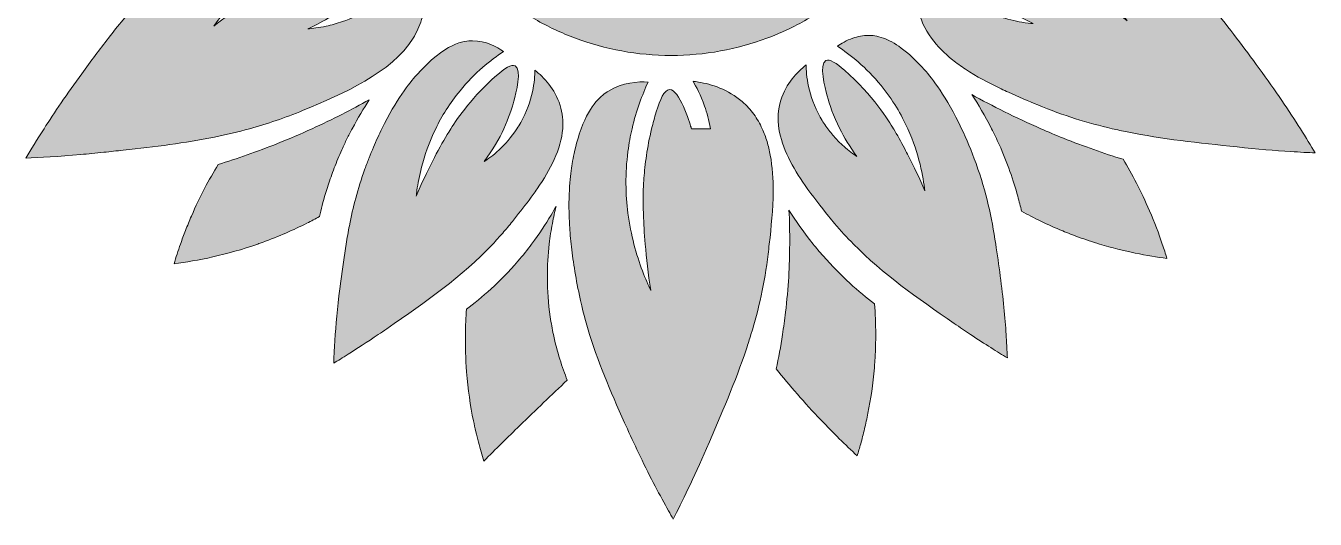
# Model space of a CAD drawing. Header units: inches. Extents: x 727 to 921, y 290 to 497.
# Drawn here: x 729.9 to 910.6, y 290.1 to 359.2 of the extents above; entities that cross this region are included whole.
import ezdxf

# ---------------------------------------------------------------- set-up
doc = ezdxf.new("R2010")
doc.units = ezdxf.units.IN
doc.header["$MEASUREMENT"] = 0
doc.layers.add('Layer 1', color=7, linetype='Continuous')

# ---------------------------------------------------------------- blocks, each defined once
blk = doc.blocks.new('block 3')
at = {"layer": 'Layer 1', "true_color": 0xfcbc38}
h = blk.add_hatch(color=40, dxfattribs=at)
h.dxf.hatch_style = 2
edge = h.paths.add_edge_path()
edge.add_spline(control_points=[(867.28, 315.95), (867.12, 318.28), (866.87, 321.05), (866.45, 324.15), (866.24, 325.72), (866.04, 327.2), (865.82, 328.64), (865.24, 332.38), (864.52, 335.86), (863.06, 339.91), (862.4, 341.76), (861.71, 343.38), (861.04, 344.81), (858.91, 349.35), (856.89, 351.87), (855.85, 353.05), (853.41, 355.79), (851.5, 356.98), (850.1, 357.5), (849.63, 357.68), (849.22, 357.77), (848.87, 357.83), (848.52, 357.88), (848.23, 357.89), (848, 357.89), (847.19, 357.88), (846.46, 357.73), (845.8, 357.5), (844.9, 357.19), (844.16, 356.75), (843.62, 356.38), (845.44, 355.18), (847.66, 353.42), (849.74, 350.88), (851.39, 348.86), (852.6, 346.78), (853.49, 344.81), (854.29, 343.02), (854.84, 341.33), (855.21, 339.83), (855.57, 338.34), (855.77, 337.06), (855.88, 336.1), (855.12, 337.89), (854.35, 339.52), (853.61, 340.96), (853.42, 341.32), (853.24, 341.67), (853.06, 342.01), (852.52, 343.03), (852, 343.94), (851.52, 344.74), (851.51, 344.76), (851.49, 344.79), (851.48, 344.81), (850.87, 345.84), (848.59, 349.57), (844.62, 353.01), (843.49, 353.98), (842.55, 354.66), (842, 354.36), (841.03, 353.83), (841.9, 350.55), (842.19, 349.44), (842.51, 348.2), (843.05, 346.61), (843.96, 344.81), (844.57, 343.6), (845.34, 342.3), (846.35, 340.93), (845.88, 341.24), (845.23, 341.7), (844.52, 342.34), (844.16, 342.66), (843.78, 343.02), (843.4, 343.43), (843.03, 343.84), (842.64, 344.3), (842.27, 344.81), (841.91, 345.3), (841.55, 345.82), (841.22, 346.41), (839.5, 349.49), (839.26, 352.36), (839.23, 353.75), (838.02, 352.77), (836.43, 351.16), (835.71, 348.82), (835.29, 347.48), (835.24, 346.14), (835.44, 344.81), (835.85, 342.07), (837.33, 339.38), (839.09, 336.86), (840.15, 335.35), (841.31, 333.9), (842.39, 332.55), (842.67, 332.2), (842.96, 331.85), (843.24, 331.51), (844.1, 330.5), (844.98, 329.55), (845.87, 328.64), (845.87, 328.64), (845.87, 328.64), (845.87, 328.64), (850.08, 324.37), (854.71, 321.17), (859.99, 317.51), (860.79, 316.96), (861.56, 316.44), (862.29, 315.95), (864.33, 314.6), (866.09, 313.5), (867.45, 312.68), (867.42, 313.39), (867.38, 314.19), (867.33, 315.06), (867.31, 315.35), (867.3, 315.65), (867.28, 315.95)], knot_values=[0, 0, 0, 0, 1, 1, 1, 2, 2, 2, 3, 3, 3, 4, 4, 4, 5, 5, 5, 6, 6, 6, 7, 7, 7, 8, 8, 8, 9, 9, 9, 10, 10, 10, 11, 11, 11, 12, 12, 12, 13, 13, 13, 14, 14, 14, 15, 15, 15, 16, 16, 16, 17, 17, 17, 18, 18, 18, 19, 19, 19, 20, 20, 20, 21, 21, 21, 22, 22, 22, 23, 23, 23, 24, 24, 24, 25, 25, 25, 26, 26, 26, 27, 27, 27, 28, 28, 28, 29, 29, 29, 30, 30, 30, 31, 31, 31, 32, 32, 32, 33, 33, 33, 34, 34, 34, 35, 35, 35, 36, 36, 36, 37, 37, 37, 38, 38, 38, 39, 39, 39, 40, 40, 40, 40], degree=3, periodic=1)
h = blk.add_hatch(color=40, dxfattribs=at)
h.dxf.hatch_style = 2
edge = h.paths.add_edge_path()
edge.add_spline(control_points=[(801.23, 353.01), (801.2, 351.61), (800.96, 348.74), (799.24, 345.67), (799.07, 345.37), (798.89, 345.08), (798.71, 344.81), (797.1, 342.33), (795.17, 340.87), (794.11, 340.19), (795.33, 341.84), (796.22, 343.4), (796.87, 344.81), (797.56, 346.3), (798, 347.63), (798.28, 348.69), (798.57, 349.8), (799.43, 353.09), (798.47, 353.62), (797.92, 353.92), (796.97, 353.24), (795.85, 352.27), (792.56, 349.41), (790.42, 346.36), (789.44, 344.81), (789.21, 344.45), (789.05, 344.18), (788.94, 344), (787.67, 341.85), (786.11, 338.95), (784.59, 335.35), (784.62, 335.61), (784.65, 335.89), (784.69, 336.19), (784.82, 337.09), (785.02, 338.19), (785.34, 339.4), (785.76, 341.03), (786.38, 342.88), (787.32, 344.81), (788.17, 346.56), (789.28, 348.37), (790.73, 350.14), (792.81, 352.67), (795.02, 354.44), (796.84, 355.64), (795.92, 356.28), (794.39, 357.13), (792.47, 357.15), (791.31, 357.16), (788.68, 356.88), (784.61, 352.3), (783.63, 351.19), (781.78, 348.89), (779.78, 344.81), (779.39, 344.01), (778.99, 343.14), (778.59, 342.2), (778.39, 341.73), (778.19, 341.25), (778, 340.74), (777.8, 340.23), (777.6, 339.71), (777.4, 339.16), (776.89, 337.75), (776.47, 336.4), (776.12, 335.08), (775.76, 333.77), (775.47, 332.49), (775.22, 331.21), (775.06, 330.36), (774.91, 329.51), (774.77, 328.64), (774.5, 326.97), (774.26, 325.25), (774.01, 323.41), (773.64, 320.63), (773.4, 318.12), (773.24, 315.95), (773.19, 315.19), (773.14, 314.47), (773.1, 313.8), (773.07, 313.13), (773.04, 312.51), (773.02, 311.94), (773.62, 312.3), (774.29, 312.71), (775.04, 313.18), (776.28, 313.96), (777.71, 314.89), (779.28, 315.95), (779.67, 316.21), (780.07, 316.49), (780.48, 316.77), (786.06, 320.63), (790.91, 323.99), (795.32, 328.64), (795.79, 329.14), (796.25, 329.65), (796.71, 330.18), (797.17, 330.7), (797.63, 331.24), (798.08, 331.81), (798.27, 332.05), (798.46, 332.29), (798.65, 332.53), (799.43, 333.51), (800.23, 334.53), (800.99, 335.58), (801.18, 335.84), (801.37, 336.11), (801.55, 336.38), (802.48, 337.71), (803.31, 339.1), (803.95, 340.51), (804.58, 341.92), (805.01, 343.36), (805.12, 344.81), (805.2, 345.9), (805.1, 346.99), (804.76, 348.08), (804.04, 350.42), (802.44, 352.03), (801.23, 353.01)], knot_values=[0, 0, 0, 0, 1, 1, 1, 2, 2, 2, 3, 3, 3, 4, 4, 4, 5, 5, 5, 6, 6, 6, 7, 7, 7, 8, 8, 8, 9, 9, 9, 10, 10, 10, 11, 11, 11, 12, 12, 12, 13, 13, 13, 14, 14, 14, 15, 15, 15, 16, 16, 16, 17, 17, 17, 18, 18, 18, 19, 19, 19, 20, 20, 20, 21, 21, 21, 22, 22, 22, 23, 23, 23, 24, 24, 24, 25, 25, 25, 26, 26, 26, 27, 27, 27, 28, 28, 28, 29, 29, 29, 30, 30, 30, 31, 31, 31, 32, 32, 32, 33, 33, 33, 34, 34, 34, 35, 35, 35, 36, 36, 36, 37, 37, 37, 38, 38, 38, 39, 39, 39, 40, 40, 40, 41, 41, 41, 41], degree=3, periodic=1)
at = {"layer": 'Layer 1', "lineweight": 0}
for points, knots in [([(867.28, 315.95), (867.12, 318.28), (866.87, 321.05), (866.45, 324.15), (866.24, 325.72), (866.04, 327.2), (865.82, 328.64), (865.24, 332.38), (864.52, 335.86), (863.06, 339.91), (862.4, 341.76), (861.71, 343.38), (861.04, 344.81), (858.91, 349.35), (856.89, 351.87), (855.85, 353.05), (853.41, 355.79), (851.5, 356.98), (850.1, 357.5), (849.63, 357.68), (849.22, 357.77), (848.87, 357.83), (848.52, 357.88), (848.23, 357.89), (848, 357.89), (847.19, 357.88), (846.46, 357.73), (845.8, 357.5), (844.9, 357.19), (844.16, 356.75), (843.62, 356.38), (845.44, 355.18), (847.66, 353.42), (849.74, 350.88), (851.39, 348.86), (852.6, 346.78), (853.49, 344.81), (854.29, 343.02), (854.84, 341.33), (855.21, 339.83), (855.57, 338.34), (855.77, 337.06), (855.88, 336.1), (855.12, 337.89), (854.35, 339.52), (853.61, 340.96), (853.42, 341.32), (853.24, 341.67), (853.06, 342.01), (852.52, 343.03), (852, 343.94), (851.52, 344.74), (851.51, 344.76), (851.49, 344.79), (851.48, 344.81), (850.87, 345.84), (848.59, 349.57), (844.62, 353.01), (843.49, 353.98), (842.55, 354.66), (842, 354.36), (841.03, 353.83), (841.9, 350.55), (842.19, 349.44), (842.51, 348.2), (843.05, 346.61), (843.96, 344.81), (844.57, 343.6), (845.34, 342.3), (846.35, 340.93), (845.88, 341.24), (845.23, 341.7), (844.52, 342.34), (844.16, 342.66), (843.78, 343.02), (843.4, 343.43), (843.03, 343.84), (842.64, 344.3), (842.27, 344.81), (841.91, 345.3), (841.55, 345.82), (841.22, 346.41), (839.5, 349.49), (839.26, 352.36), (839.23, 353.75), (838.02, 352.77), (836.43, 351.16), (835.71, 348.82), (835.29, 347.48), (835.24, 346.14), (835.44, 344.81), (835.85, 342.07), (837.33, 339.38), (839.09, 336.86), (840.15, 335.35), (841.31, 333.9), (842.39, 332.55), (842.67, 332.2), (842.96, 331.85), (843.24, 331.51), (844.1, 330.5), (844.98, 329.55), (845.87, 328.64), (845.87, 328.64), (845.87, 328.64), (845.87, 328.64), (850.08, 324.37), (854.71, 321.17), (859.99, 317.51), (860.79, 316.96), (861.56, 316.44), (862.29, 315.95), (864.33, 314.6), (866.09, 313.5), (867.45, 312.68), (867.42, 313.39), (867.38, 314.19), (867.33, 315.06), (867.31, 315.35), (867.3, 315.65), (867.28, 315.95)], [0, 0, 0, 0, 1, 1, 1, 2, 2, 2, 3, 3, 3, 4, 4, 4, 5, 5, 5, 6, 6, 6, 7, 7, 7, 8, 8, 8, 9, 9, 9, 10, 10, 10, 11, 11, 11, 12, 12, 12, 13, 13, 13, 14, 14, 14, 15, 15, 15, 16, 16, 16, 17, 17, 17, 18, 18, 18, 19, 19, 19, 20, 20, 20, 21, 21, 21, 22, 22, 22, 23, 23, 23, 24, 24, 24, 25, 25, 25, 26, 26, 26, 27, 27, 27, 28, 28, 28, 29, 29, 29, 30, 30, 30, 31, 31, 31, 32, 32, 32, 33, 33, 33, 34, 34, 34, 35, 35, 35, 36, 36, 36, 37, 37, 37, 38, 38, 38, 39, 39, 39, 40, 40, 40, 40]), ([(801.23, 353.01), (801.2, 351.61), (800.96, 348.74), (799.24, 345.67), (799.07, 345.37), (798.89, 345.08), (798.71, 344.81), (797.1, 342.33), (795.17, 340.87), (794.11, 340.19), (795.33, 341.84), (796.22, 343.4), (796.87, 344.81), (797.56, 346.3), (798, 347.63), (798.28, 348.69), (798.57, 349.8), (799.43, 353.09), (798.47, 353.62), (797.92, 353.92), (796.97, 353.24), (795.85, 352.27), (792.56, 349.41), (790.42, 346.36), (789.44, 344.81), (789.21, 344.45), (789.05, 344.18), (788.94, 344), (787.67, 341.85), (786.11, 338.95), (784.59, 335.35), (784.62, 335.61), (784.65, 335.89), (784.69, 336.19), (784.82, 337.09), (785.02, 338.19), (785.34, 339.4), (785.76, 341.03), (786.38, 342.88), (787.32, 344.81), (788.17, 346.56), (789.28, 348.37), (790.73, 350.14), (792.81, 352.67), (795.02, 354.44), (796.84, 355.64), (795.92, 356.28), (794.39, 357.13), (792.47, 357.15), (791.31, 357.16), (788.68, 356.88), (784.61, 352.3), (783.63, 351.19), (781.78, 348.89), (779.78, 344.81), (779.39, 344.01), (778.99, 343.14), (778.59, 342.2), (778.39, 341.73), (778.19, 341.25), (778, 340.74), (777.8, 340.23), (777.6, 339.71), (777.4, 339.16), (776.89, 337.75), (776.47, 336.4), (776.12, 335.08), (775.76, 333.77), (775.47, 332.49), (775.22, 331.21), (775.06, 330.36), (774.91, 329.51), (774.77, 328.64), (774.5, 326.97), (774.26, 325.25), (774.01, 323.41), (773.64, 320.63), (773.4, 318.12), (773.24, 315.95), (773.19, 315.19), (773.14, 314.47), (773.1, 313.8), (773.07, 313.13), (773.04, 312.51), (773.02, 311.94), (773.62, 312.3), (774.29, 312.71), (775.04, 313.18), (776.28, 313.96), (777.71, 314.89), (779.28, 315.95), (779.67, 316.21), (780.07, 316.49), (780.48, 316.77), (786.06, 320.63), (790.91, 323.99), (795.32, 328.64), (795.79, 329.14), (796.25, 329.65), (796.71, 330.18), (797.17, 330.7), (797.63, 331.24), (798.08, 331.81), (798.27, 332.05), (798.46, 332.29), (798.65, 332.53), (799.43, 333.51), (800.23, 334.53), (800.99, 335.58), (801.18, 335.84), (801.37, 336.11), (801.55, 336.38), (802.48, 337.71), (803.31, 339.1), (803.95, 340.51), (804.58, 341.92), (805.01, 343.36), (805.12, 344.81), (805.2, 345.9), (805.1, 346.99), (804.76, 348.08), (804.04, 350.42), (802.44, 352.03), (801.23, 353.01)], [0, 0, 0, 0, 1, 1, 1, 2, 2, 2, 3, 3, 3, 4, 4, 4, 5, 5, 5, 6, 6, 6, 7, 7, 7, 8, 8, 8, 9, 9, 9, 10, 10, 10, 11, 11, 11, 12, 12, 12, 13, 13, 13, 14, 14, 14, 15, 15, 15, 16, 16, 16, 17, 17, 17, 18, 18, 18, 19, 19, 19, 20, 20, 20, 21, 21, 21, 22, 22, 22, 23, 23, 23, 24, 24, 24, 25, 25, 25, 26, 26, 26, 27, 27, 27, 28, 28, 28, 29, 29, 29, 30, 30, 30, 31, 31, 31, 32, 32, 32, 33, 33, 33, 34, 34, 34, 35, 35, 35, 36, 36, 36, 37, 37, 37, 38, 38, 38, 39, 39, 39, 40, 40, 40, 41, 41, 41, 41])]:
    blk.add_open_spline(points, degree=3, knots=knots, dxfattribs=at)
blk = doc.blocks.new('block 4')
at = {"layer": 'Layer 1', "true_color": 0xffcc25}
h = blk.add_hatch(color=40, dxfattribs=at)
h.dxf.hatch_style = 2
edge = h.paths.add_edge_path()
edge.add_spline(control_points=[(765.16, 342.74), (763.71, 342.16), (762.28, 341.62), (760.89, 341.13), (759.49, 340.64), (758.13, 340.19), (756.81, 339.78), (755.57, 337.72), (754.28, 335.31), (753.08, 332.55), (752.79, 331.88), (752.52, 331.21), (752.26, 330.56), (752.01, 329.91), (751.77, 329.27), (751.55, 328.64), (751.22, 327.69), (750.91, 326.76), (750.64, 325.88), (753.95, 326.3), (757.98, 327.1), (762.39, 328.64), (762.39, 328.64), (762.39, 328.64), (762.39, 328.64), (762.6, 328.72), (762.81, 328.79), (763.03, 328.87), (765.34, 329.7), (767.41, 330.63), (769.26, 331.56), (769.87, 331.87), (770.46, 332.18), (771.03, 332.49), (771.26, 333.5), (771.54, 334.58), (771.88, 335.72), (772.11, 336.48), (772.36, 337.27), (772.65, 338.08), (772.79, 338.48), (772.94, 338.89), (773.1, 339.31), (773.42, 340.14), (773.78, 340.99), (774.16, 341.86), (774.4, 342.38), (774.64, 342.89), (774.88, 343.38), (775.13, 343.87), (775.37, 344.34), (775.62, 344.81), (776.42, 346.31), (777.23, 347.67), (778.01, 348.86), (775.57, 347.5), (772.9, 346.13), (770, 344.81), (768.45, 344.1), (766.84, 343.41), (765.16, 342.74)], knot_values=[0, 0, 0, 0, 1, 1, 1, 2, 2, 2, 3, 3, 3, 4, 4, 4, 5, 5, 5, 6, 6, 6, 7, 7, 7, 8, 8, 8, 9, 9, 9, 10, 10, 10, 11, 11, 11, 12, 12, 12, 13, 13, 13, 14, 14, 14, 15, 15, 15, 16, 16, 16, 17, 17, 17, 18, 18, 18, 19, 19, 19, 20, 20, 20, 20], degree=3, periodic=1)
h = blk.add_hatch(color=40, dxfattribs=at)
h.dxf.hatch_style = 2
edge = h.paths.add_edge_path()
edge.add_spline(control_points=[(887.38, 333.3), (886.19, 336.05), (884.9, 338.46), (883.66, 340.52), (881.01, 341.34), (878.21, 342.32), (875.3, 343.48), (874.22, 343.91), (873.16, 344.36), (872.13, 344.81), (868.58, 346.36), (865.35, 347.99), (862.46, 349.6), (863.37, 348.22), (864.32, 346.61), (865.24, 344.81), (865.6, 344.1), (865.95, 343.37), (866.3, 342.6), (867.47, 340), (868.31, 337.54), (868.91, 335.34), (869.11, 334.61), (869.29, 333.91), (869.44, 333.24), (871.13, 332.31), (873.05, 331.36), (875.21, 330.47), (875.92, 330.18), (876.67, 329.89), (877.43, 329.61), (878.43, 329.25), (879.4, 328.93), (880.35, 328.64), (880.35, 328.64), (880.35, 328.64), (880.35, 328.64), (883.87, 327.58), (887.09, 326.97), (889.82, 326.62), (889.63, 327.28), (889.4, 327.95), (889.17, 328.64), (888.67, 330.12), (888.09, 331.67), (887.38, 333.3)], knot_values=[0, 0, 0, 0, 1, 1, 1, 2, 2, 2, 3, 3, 3, 4, 4, 4, 5, 5, 5, 6, 6, 6, 7, 7, 7, 8, 8, 8, 9, 9, 9, 10, 10, 10, 11, 11, 11, 12, 12, 12, 13, 13, 13, 14, 14, 14, 15, 15, 15, 15], degree=3, periodic=1)
h = blk.add_hatch(color=40, dxfattribs=at)
h.dxf.hatch_style = 2
edge = h.paths.add_edge_path()
edge.add_spline(control_points=[(803.82, 315.95), (803.66, 316.74), (803.51, 317.56), (803.38, 318.41), (802.82, 322.25), (802.9, 325.72), (803.23, 328.64), (803.35, 329.67), (803.5, 330.62), (803.67, 331.5), (803.83, 332.39), (804.01, 333.19), (804.2, 333.92), (803.98, 333.52), (803.74, 333.11), (803.49, 332.69), (802.74, 331.43), (801.84, 330.06), (800.77, 328.64), (800.18, 327.85), (799.55, 327.05), (798.85, 326.24), (796.31, 323.3), (793.76, 321.1), (791.63, 319.5), (791.54, 318.39), (791.5, 317.2), (791.48, 315.95), (791.46, 314.31), (791.5, 312.57), (791.64, 310.72), (791.84, 308.25), (792.18, 305.96), (792.61, 303.86), (792.72, 303.34), (792.83, 302.83), (792.94, 302.33), (793.18, 301.34), (793.42, 300.39), (793.68, 299.5), (793.81, 299.06), (793.94, 298.63), (794.07, 298.21), (795.73, 299.87), (797.41, 301.53), (799.12, 303.2), (801.35, 305.36), (803.56, 307.48), (805.76, 309.56), (805.4, 310.45), (805.05, 311.44), (804.72, 312.5), (804.39, 313.57), (804.09, 314.72), (803.82, 315.95)], knot_values=[0, 0, 0, 0, 1, 1, 1, 2, 2, 2, 3, 3, 3, 4, 4, 4, 5, 5, 5, 6, 6, 6, 7, 7, 7, 8, 8, 8, 9, 9, 9, 10, 10, 10, 11, 11, 11, 12, 12, 12, 13, 13, 13, 14, 14, 14, 15, 15, 15, 16, 16, 16, 17, 17, 17, 18, 18, 18, 18], degree=3, periodic=1)
h = blk.add_hatch(color=40, dxfattribs=at)
h.dxf.hatch_style = 2
edge = h.paths.add_edge_path()
edge.add_spline(control_points=[(841.62, 326.98), (841.13, 327.54), (840.66, 328.1), (840.22, 328.64), (838.88, 330.31), (837.77, 331.91), (836.84, 333.39), (836.92, 331.88), (836.95, 330.3), (836.94, 328.64), (836.93, 325.67), (836.76, 322.47), (836.36, 319.07), (836.24, 318), (836.09, 316.97), (835.93, 315.95), (835.68, 314.27), (835.38, 312.65), (835.06, 311.13), (836.91, 308.81), (839, 306.4), (841.34, 303.94), (843.06, 302.14), (844.75, 300.48), (846.4, 298.95), (846.57, 299.49), (846.73, 300.05), (846.89, 300.62), (847.08, 301.29), (847.26, 301.99), (847.43, 302.72), (847.6, 303.42), (847.76, 304.15), (847.91, 304.91), (848.3, 306.87), (848.62, 309), (848.81, 311.29), (848.81, 311.35), (848.82, 311.41), (848.82, 311.46), (848.88, 312.25), (848.93, 313.02), (848.96, 313.76), (848.98, 314.51), (849, 315.24), (849, 315.95), (849, 317.48), (848.94, 318.91), (848.84, 320.24), (846.65, 321.91), (844.13, 324.12), (841.62, 326.98)], knot_values=[0, 0, 0, 0, 1, 1, 1, 2, 2, 2, 3, 3, 3, 4, 4, 4, 5, 5, 5, 6, 6, 6, 7, 7, 7, 8, 8, 8, 9, 9, 9, 10, 10, 10, 11, 11, 11, 12, 12, 12, 13, 13, 13, 14, 14, 14, 15, 15, 15, 16, 16, 16, 17, 17, 17, 17], degree=3, periodic=1)
at = {"layer": 'Layer 1', "lineweight": 0}
for points, knots in [([(765.16, 342.74), (763.71, 342.16), (762.28, 341.62), (760.89, 341.13), (759.49, 340.64), (758.13, 340.19), (756.81, 339.78), (755.57, 337.72), (754.28, 335.31), (753.08, 332.55), (752.79, 331.88), (752.52, 331.21), (752.26, 330.56), (752.01, 329.91), (751.77, 329.27), (751.55, 328.64), (751.22, 327.69), (750.91, 326.76), (750.64, 325.88), (753.95, 326.3), (757.98, 327.1), (762.39, 328.64), (762.39, 328.64), (762.39, 328.64), (762.39, 328.64), (762.6, 328.72), (762.81, 328.79), (763.03, 328.87), (765.34, 329.7), (767.41, 330.63), (769.26, 331.56), (769.87, 331.87), (770.46, 332.18), (771.03, 332.49), (771.26, 333.5), (771.54, 334.58), (771.88, 335.72), (772.11, 336.48), (772.36, 337.27), (772.65, 338.08), (772.79, 338.48), (772.94, 338.89), (773.1, 339.31), (773.42, 340.14), (773.78, 340.99), (774.16, 341.86), (774.4, 342.38), (774.64, 342.89), (774.88, 343.38), (775.13, 343.87), (775.37, 344.34), (775.62, 344.81), (776.42, 346.31), (777.23, 347.67), (778.01, 348.86), (775.57, 347.5), (772.9, 346.13), (770, 344.81), (768.45, 344.1), (766.84, 343.41), (765.16, 342.74)], [0, 0, 0, 0, 1, 1, 1, 2, 2, 2, 3, 3, 3, 4, 4, 4, 5, 5, 5, 6, 6, 6, 7, 7, 7, 8, 8, 8, 9, 9, 9, 10, 10, 10, 11, 11, 11, 12, 12, 12, 13, 13, 13, 14, 14, 14, 15, 15, 15, 16, 16, 16, 17, 17, 17, 18, 18, 18, 19, 19, 19, 20, 20, 20, 20]), ([(887.38, 333.3), (886.19, 336.05), (884.9, 338.46), (883.66, 340.52), (881.01, 341.34), (878.21, 342.32), (875.3, 343.48), (874.22, 343.91), (873.16, 344.36), (872.13, 344.81), (868.58, 346.36), (865.35, 347.99), (862.46, 349.6), (863.37, 348.22), (864.32, 346.61), (865.24, 344.81), (865.6, 344.1), (865.95, 343.37), (866.3, 342.6), (867.47, 340), (868.31, 337.54), (868.91, 335.34), (869.11, 334.61), (869.29, 333.91), (869.44, 333.24), (871.13, 332.31), (873.05, 331.36), (875.21, 330.47), (875.92, 330.18), (876.67, 329.89), (877.43, 329.61), (878.43, 329.25), (879.4, 328.93), (880.35, 328.64), (880.35, 328.64), (880.35, 328.64), (880.35, 328.64), (883.87, 327.58), (887.09, 326.97), (889.82, 326.62), (889.63, 327.28), (889.4, 327.95), (889.17, 328.64), (888.67, 330.12), (888.09, 331.67), (887.38, 333.3)], [0, 0, 0, 0, 1, 1, 1, 2, 2, 2, 3, 3, 3, 4, 4, 4, 5, 5, 5, 6, 6, 6, 7, 7, 7, 8, 8, 8, 9, 9, 9, 10, 10, 10, 11, 11, 11, 12, 12, 12, 13, 13, 13, 14, 14, 14, 15, 15, 15, 15]), ([(803.82, 315.95), (803.66, 316.74), (803.51, 317.56), (803.38, 318.41), (802.82, 322.25), (802.9, 325.72), (803.23, 328.64), (803.35, 329.67), (803.5, 330.62), (803.67, 331.5), (803.83, 332.39), (804.01, 333.19), (804.2, 333.92), (803.98, 333.52), (803.74, 333.11), (803.49, 332.69), (802.74, 331.43), (801.84, 330.06), (800.77, 328.64), (800.18, 327.85), (799.55, 327.05), (798.85, 326.24), (796.31, 323.3), (793.76, 321.1), (791.63, 319.5), (791.54, 318.39), (791.5, 317.2), (791.48, 315.95), (791.46, 314.31), (791.5, 312.57), (791.64, 310.72), (791.84, 308.25), (792.18, 305.96), (792.61, 303.86), (792.72, 303.34), (792.83, 302.83), (792.94, 302.33), (793.18, 301.34), (793.42, 300.39), (793.68, 299.5), (793.81, 299.06), (793.94, 298.63), (794.07, 298.21), (795.73, 299.87), (797.41, 301.53), (799.12, 303.2), (801.35, 305.36), (803.56, 307.48), (805.76, 309.56), (805.4, 310.45), (805.05, 311.44), (804.72, 312.5), (804.39, 313.57), (804.09, 314.72), (803.82, 315.95)], [0, 0, 0, 0, 1, 1, 1, 2, 2, 2, 3, 3, 3, 4, 4, 4, 5, 5, 5, 6, 6, 6, 7, 7, 7, 8, 8, 8, 9, 9, 9, 10, 10, 10, 11, 11, 11, 12, 12, 12, 13, 13, 13, 14, 14, 14, 15, 15, 15, 16, 16, 16, 17, 17, 17, 18, 18, 18, 18]), ([(841.62, 326.98), (841.13, 327.54), (840.66, 328.1), (840.22, 328.64), (838.88, 330.31), (837.77, 331.91), (836.84, 333.39), (836.92, 331.88), (836.95, 330.3), (836.94, 328.64), (836.93, 325.67), (836.76, 322.47), (836.36, 319.07), (836.24, 318), (836.09, 316.97), (835.93, 315.95), (835.68, 314.27), (835.38, 312.65), (835.06, 311.13), (836.91, 308.81), (839, 306.4), (841.34, 303.94), (843.06, 302.14), (844.75, 300.48), (846.4, 298.95), (846.57, 299.49), (846.73, 300.05), (846.89, 300.62), (847.08, 301.29), (847.26, 301.99), (847.43, 302.72), (847.6, 303.42), (847.76, 304.15), (847.91, 304.91), (848.3, 306.87), (848.62, 309), (848.81, 311.29), (848.81, 311.35), (848.82, 311.41), (848.82, 311.46), (848.88, 312.25), (848.93, 313.02), (848.96, 313.76), (848.98, 314.51), (849, 315.24), (849, 315.95), (849, 317.48), (848.94, 318.91), (848.84, 320.24), (846.65, 321.91), (844.13, 324.12), (841.62, 326.98)], [0, 0, 0, 0, 1, 1, 1, 2, 2, 2, 3, 3, 3, 4, 4, 4, 5, 5, 5, 6, 6, 6, 7, 7, 7, 8, 8, 8, 9, 9, 9, 10, 10, 10, 11, 11, 11, 12, 12, 12, 13, 13, 13, 14, 14, 14, 15, 15, 15, 16, 16, 16, 17, 17, 17, 17])]:
    blk.add_open_spline(points, degree=3, knots=knots, dxfattribs=at)
blk = doc.blocks.new('block 5')
at = {"layer": 'Layer 1', "true_color": 0xfddb47}
h = blk.add_hatch(color=41, dxfattribs=at)
h.dxf.hatch_style = 2
edge = h.paths.add_edge_path()
edge.add_spline(control_points=[(784.68, 368.49), (783.82, 366.99), (781.87, 364.03), (778.19, 361.72), (776.83, 360.86), (775.5, 360.26), (774.27, 359.83), (773.45, 359.55), (772.68, 359.34), (771.98, 359.19), (770.93, 358.96), (770.04, 358.86), (769.4, 358.81), (770.58, 359.36), (771.65, 359.94), (772.63, 360.52), (773.6, 361.11), (774.48, 361.7), (775.26, 362.29), (776.82, 363.46), (778.03, 364.6), (778.93, 365.56), (779.36, 366.01), (780.15, 366.85), (780.84, 367.74), (780.94, 367.87), (781.03, 368), (781.13, 368.13), (781.32, 368.39), (781.49, 368.65), (781.64, 368.9), (781.71, 369.03), (781.78, 369.15), (781.84, 369.27), (782.03, 369.64), (782.15, 369.98), (782.16, 370.27), (782.17, 370.47), (782.14, 370.64), (782.04, 370.78), (781.73, 371.27), (780.85, 371.29), (779.68, 371.11), (779.28, 371.04), (778.86, 370.96), (778.41, 370.86), (771.96, 369.46), (767.22, 366.68), (766.05, 365.99), (765.39, 365.6), (764.68, 365.16), (763.93, 364.69), (763.55, 364.45), (763.17, 364.2), (762.77, 363.94), (761.98, 363.42), (761.15, 362.86), (760.29, 362.25), (759, 361.34), (757.64, 360.32), (756.23, 359.2), (758.36, 362.23), (763.22, 368.19), (771.61, 371.58), (772.83, 372.08), (774.01, 372.46), (775.14, 372.78), (777.51, 373.44), (779.67, 373.77), (781.48, 373.92), (780.86, 375.17), (779.7, 376.99), (777.63, 378.15), (776.39, 378.84), (773.38, 380.09), (766.27, 377.54), (764.64, 376.95), (761.53, 375.66), (757.32, 372.78), (755.34, 371.43), (753.12, 369.72), (750.7, 367.57), (747.85, 365.04), (745.59, 362.62), (743.5, 360.08), (742.8, 359.24), (742.12, 358.38), (741.44, 357.5), (740.22, 355.92), (739.01, 354.27), (737.72, 352.52), (735.64, 349.69), (733.88, 347.08), (732.42, 344.81), (731.43, 343.26), (730.58, 341.87), (729.87, 340.68), (731.85, 340.77), (734.47, 340.92), (737.56, 341.19), (738.59, 341.28), (739.67, 341.38), (740.8, 341.5), (741.72, 341.6), (742.62, 341.7), (743.52, 341.8), (747.99, 342.28), (752.17, 342.8), (756.3, 343.63), (757.95, 343.97), (759.59, 344.35), (761.24, 344.81), (763.71, 345.49), (766.19, 346.33), (768.74, 347.39), (774.36, 349.75), (781.1, 352.58), (784.15, 357.5), (784.15, 357.5), (784.15, 357.5), (784.15, 357.5), (784.66, 358.31), (785.06, 359.18), (785.35, 360.11), (785.44, 360.42), (785.52, 360.74), (785.59, 361.06), (785.89, 362.55), (785.84, 363.96), (785.63, 365.22), (785.42, 366.49), (785.05, 367.6), (784.68, 368.49)], knot_values=[0, 0, 0, 0, 1, 1, 1, 2, 2, 2, 3, 3, 3, 4, 4, 4, 5, 5, 5, 6, 6, 6, 7, 7, 7, 8, 8, 8, 9, 9, 9, 10, 10, 10, 11, 11, 11, 12, 12, 12, 13, 13, 13, 14, 14, 14, 15, 15, 15, 16, 16, 16, 17, 17, 17, 18, 18, 18, 19, 19, 19, 20, 20, 20, 21, 21, 21, 22, 22, 22, 23, 23, 23, 24, 24, 24, 25, 25, 25, 26, 26, 26, 27, 27, 27, 28, 28, 28, 29, 29, 29, 30, 30, 30, 31, 31, 31, 32, 32, 32, 33, 33, 33, 34, 34, 34, 35, 35, 35, 36, 36, 36, 37, 37, 37, 38, 38, 38, 39, 39, 39, 40, 40, 40, 41, 41, 41, 42, 42, 42, 43, 43, 43, 44, 44, 44, 44], degree=3, periodic=1)
h = blk.add_hatch(color=41, dxfattribs=at)
h.dxf.hatch_style = 2
edge = h.paths.add_edge_path()
edge.add_spline(control_points=[(908.52, 344.81), (906.97, 347.25), (905.05, 350.12), (902.74, 353.26), (901.65, 354.74), (900.62, 356.15), (899.59, 357.5), (898.51, 358.93), (897.43, 360.3), (896.28, 361.64), (894.38, 363.89), (892.3, 366.06), (889.77, 368.31), (889.27, 368.76), (888.77, 369.18), (888.29, 369.59), (886.84, 370.81), (885.48, 371.86), (884.2, 372.78), (879.45, 376.19), (875.96, 377.65), (874.2, 378.28), (867.09, 380.84), (864.08, 379.58), (862.83, 378.89), (860.76, 377.74), (859.6, 375.91), (858.99, 374.67), (861.38, 374.47), (864.38, 373.96), (867.66, 372.78), (868.05, 372.64), (868.45, 372.49), (868.85, 372.33), (871.47, 371.27), (873.75, 369.95), (875.71, 368.56), (877.28, 367.44), (878.64, 366.28), (879.81, 365.14), (880.1, 364.86), (880.38, 364.58), (880.65, 364.3), (881.99, 362.91), (883.03, 361.6), (883.81, 360.55), (883.96, 360.34), (884.11, 360.13), (884.24, 359.95), (882.83, 361.07), (881.46, 362.08), (880.17, 362.99), (879.31, 363.6), (878.48, 364.16), (877.69, 364.68), (877.3, 364.94), (876.91, 365.19), (876.54, 365.43), (875.78, 365.91), (875.07, 366.34), (874.41, 366.73), (873.25, 367.43), (868.51, 370.2), (862.05, 371.61), (861.61, 371.7), (861.18, 371.79), (860.79, 371.85), (860, 371.97), (859.35, 372), (858.91, 371.87), (858.69, 371.8), (858.53, 371.69), (858.42, 371.53), (857.69, 370.38), (860.56, 367.33), (861.54, 366.3), (863.35, 364.38), (866.34, 361.75), (871.07, 359.55), (870.64, 359.59), (870.1, 359.64), (869.48, 359.74), (867.61, 360.05), (864.99, 360.75), (862.28, 362.46), (861.82, 362.75), (861.38, 363.05), (860.98, 363.35), (858.53, 365.18), (857.01, 367.23), (856.16, 368.6), (856.02, 368.83), (855.89, 369.04), (855.79, 369.23), (855.24, 367.9), (854.66, 366.06), (854.67, 363.97), (854.67, 363.27), (854.73, 362.55), (854.88, 361.8), (855.21, 360.2), (855.89, 358.78), (856.82, 357.5), (857.63, 356.38), (858.64, 355.38), (859.77, 354.47), (860.34, 354.01), (860.93, 353.58), (861.56, 353.16), (863.11, 352.13), (864.82, 351.22), (866.56, 350.4), (866.91, 350.23), (867.26, 350.07), (867.6, 349.91), (869, 349.28), (870.39, 348.69), (871.73, 348.14), (875.28, 346.65), (878.7, 345.6), (882.15, 344.81), (882.85, 344.65), (883.55, 344.49), (884.25, 344.35), (889.18, 343.36), (894.19, 342.83), (899.67, 342.25), (902.48, 341.95), (905.01, 341.75), (907.16, 341.61), (908.45, 341.52), (909.61, 341.46), (910.6, 341.42), (910.01, 342.42), (909.31, 343.56), (908.52, 344.81)], knot_values=[0, 0, 0, 0, 1, 1, 1, 2, 2, 2, 3, 3, 3, 4, 4, 4, 5, 5, 5, 6, 6, 6, 7, 7, 7, 8, 8, 8, 9, 9, 9, 10, 10, 10, 11, 11, 11, 12, 12, 12, 13, 13, 13, 14, 14, 14, 15, 15, 15, 16, 16, 16, 17, 17, 17, 18, 18, 18, 19, 19, 19, 20, 20, 20, 21, 21, 21, 22, 22, 22, 23, 23, 23, 24, 24, 24, 25, 25, 25, 26, 26, 26, 27, 27, 27, 28, 28, 28, 29, 29, 29, 30, 30, 30, 31, 31, 31, 32, 32, 32, 33, 33, 33, 34, 34, 34, 35, 35, 35, 36, 36, 36, 37, 37, 37, 38, 38, 38, 39, 39, 39, 40, 40, 40, 41, 41, 41, 42, 42, 42, 43, 43, 43, 44, 44, 44, 45, 45, 45, 45], degree=3, periodic=1)
h = blk.add_hatch(color=41, dxfattribs=at)
h.dxf.hatch_style = 2
edge = h.paths.add_edge_path()
edge.add_spline(control_points=[(834.02, 342.07), (833.86, 342.71), (833.68, 343.33), (833.45, 343.93), (833.34, 344.22), (833.22, 344.52), (833.08, 344.81), (832.92, 345.16), (832.74, 345.51), (832.55, 345.85), (832.16, 346.53), (831.7, 347.17), (831.17, 347.75), (830.9, 348.05), (830.61, 348.33), (830.3, 348.6), (828.3, 350.33), (825.97, 351.04), (824.15, 351.35), (823.88, 351.4), (823.63, 351.43), (823.39, 351.46), (823.84, 350.71), (824.47, 349.53), (825.01, 347.98), (825.34, 347.05), (825.63, 345.98), (825.83, 344.81), (825.83, 344.81), (823.17, 344.81), (823.17, 344.81), (823.15, 344.87), (823.13, 344.95), (823.11, 345.02), (822.92, 345.63), (821.44, 350.37), (820.1, 350.3), (819.33, 350.25), (818.78, 348.93), (818.24, 347.17), (817.99, 346.37), (817.78, 345.58), (817.59, 344.81), (817.27, 343.49), (817.03, 342.23), (816.86, 341.06), (816.69, 339.9), (816.58, 338.82), (816.5, 337.88), (816.47, 337.4), (816.44, 336.96), (816.43, 336.56), (816.42, 336.35), (816.41, 336.16), (816.41, 335.97), (816.39, 335.24), (816.39, 334.67), (816.4, 334.28), (816.4, 334.18), (816.4, 334.09), (816.4, 334.02), (816.41, 333.63), (816.42, 333.23), (816.44, 332.81), (816.48, 331.55), (816.56, 330.16), (816.69, 328.64), (816.85, 326.66), (817.1, 324.48), (817.47, 322.12), (816.77, 323.6), (815.83, 325.84), (815.11, 328.64), (814.76, 329.97), (814.47, 331.42), (814.27, 332.98), (813.93, 335.58), (813.86, 338.49), (814.27, 341.61), (814.41, 342.74), (814.62, 343.8), (814.85, 344.81), (815.45, 347.39), (816.28, 349.59), (817.09, 351.35), (815.7, 351.43), (813.54, 351.32), (811.52, 350.08), (810.63, 349.54), (809.02, 348.32), (807.72, 344.81), (807.36, 343.83), (807.02, 342.69), (806.73, 341.32), (806.63, 340.87), (806.54, 340.39), (806.45, 339.89), (806.2, 338.4), (805.86, 335.68), (806.06, 331.65), (806.11, 330.71), (806.19, 329.71), (806.3, 328.64), (806.53, 326.52), (806.89, 324.12), (807.47, 321.43), (807.89, 319.47), (808.37, 317.67), (808.9, 315.95), (810.31, 311.35), (812.1, 307.37), (814.19, 302.72), (814.79, 301.38), (815.39, 300.1), (815.97, 298.9), (817.43, 295.88), (818.8, 293.31), (819.96, 291.24), (820.19, 290.82), (820.41, 290.43), (820.62, 290.06), (821.23, 291.24), (821.94, 292.68), (822.73, 294.35), (823.52, 296.01), (824.39, 297.9), (825.29, 299.98), (827.4, 304.87), (829.34, 309.36), (830.88, 313.96), (831.1, 314.62), (831.31, 315.28), (831.51, 315.95), (832.6, 319.5), (833.43, 323.18), (833.91, 327.2), (833.97, 327.68), (834.02, 328.16), (834.08, 328.64), (834.35, 331.02), (834.6, 333.52), (834.62, 335.98), (834.63, 337.74), (834.52, 339.46), (834.22, 341.1), (834.16, 341.43), (834.09, 341.75), (834.02, 342.07)], knot_values=[0, 0, 0, 0, 1, 1, 1, 2, 2, 2, 3, 3, 3, 4, 4, 4, 5, 5, 5, 6, 6, 6, 7, 7, 7, 8, 8, 8, 9, 9, 9, 10, 10, 10, 11, 11, 11, 12, 12, 12, 13, 13, 13, 14, 14, 14, 15, 15, 15, 16, 16, 16, 17, 17, 17, 18, 18, 18, 19, 19, 19, 20, 20, 20, 21, 21, 21, 22, 22, 22, 23, 23, 23, 24, 24, 24, 25, 25, 25, 26, 26, 26, 27, 27, 27, 28, 28, 28, 29, 29, 29, 30, 30, 30, 31, 31, 31, 32, 32, 32, 33, 33, 33, 34, 34, 34, 35, 35, 35, 36, 36, 36, 37, 37, 37, 38, 38, 38, 39, 39, 39, 40, 40, 40, 41, 41, 41, 42, 42, 42, 43, 43, 43, 44, 44, 44, 45, 45, 45, 46, 46, 46, 47, 47, 47, 48, 48, 48, 49, 49, 49, 49], degree=3, periodic=1)
at = {"layer": 'Layer 1', "lineweight": 0}
for points, knots in [([(784.68, 368.49), (783.82, 366.99), (781.87, 364.03), (778.19, 361.72), (776.83, 360.86), (775.5, 360.26), (774.27, 359.83), (773.45, 359.55), (772.68, 359.34), (771.98, 359.19), (770.93, 358.96), (770.04, 358.86), (769.4, 358.81), (770.58, 359.36), (771.65, 359.94), (772.63, 360.52), (773.6, 361.11), (774.48, 361.7), (775.26, 362.29), (776.82, 363.46), (778.03, 364.6), (778.93, 365.56), (779.36, 366.01), (780.15, 366.85), (780.84, 367.74), (780.94, 367.87), (781.03, 368), (781.13, 368.13), (781.32, 368.39), (781.49, 368.65), (781.64, 368.9), (781.71, 369.03), (781.78, 369.15), (781.84, 369.27), (782.03, 369.64), (782.15, 369.98), (782.16, 370.27), (782.17, 370.47), (782.14, 370.64), (782.04, 370.78), (781.73, 371.27), (780.85, 371.29), (779.68, 371.11), (779.28, 371.04), (778.86, 370.96), (778.41, 370.86), (771.96, 369.46), (767.22, 366.68), (766.05, 365.99), (765.39, 365.6), (764.68, 365.16), (763.93, 364.69), (763.55, 364.45), (763.17, 364.2), (762.77, 363.94), (761.98, 363.42), (761.15, 362.86), (760.29, 362.25), (759, 361.34), (757.64, 360.32), (756.23, 359.2), (758.36, 362.23), (763.22, 368.19), (771.61, 371.58), (772.83, 372.08), (774.01, 372.46), (775.14, 372.78), (777.51, 373.44), (779.67, 373.77), (781.48, 373.92), (780.86, 375.17), (779.7, 376.99), (777.63, 378.15), (776.39, 378.84), (773.38, 380.09), (766.27, 377.54), (764.64, 376.95), (761.53, 375.66), (757.32, 372.78), (755.34, 371.43), (753.12, 369.72), (750.7, 367.57), (747.85, 365.04), (745.59, 362.62), (743.5, 360.08), (742.8, 359.24), (742.12, 358.38), (741.44, 357.5), (740.22, 355.92), (739.01, 354.27), (737.72, 352.52), (735.64, 349.69), (733.88, 347.08), (732.42, 344.81), (731.43, 343.26), (730.58, 341.87), (729.87, 340.68), (731.85, 340.77), (734.47, 340.92), (737.56, 341.19), (738.59, 341.28), (739.67, 341.38), (740.8, 341.5), (741.72, 341.6), (742.62, 341.7), (743.52, 341.8), (747.99, 342.28), (752.17, 342.8), (756.3, 343.63), (757.95, 343.97), (759.59, 344.35), (761.24, 344.81), (763.71, 345.49), (766.19, 346.33), (768.74, 347.39), (774.36, 349.75), (781.1, 352.58), (784.15, 357.5), (784.15, 357.5), (784.15, 357.5), (784.15, 357.5), (784.66, 358.31), (785.06, 359.18), (785.35, 360.11), (785.44, 360.42), (785.52, 360.74), (785.59, 361.06), (785.89, 362.55), (785.84, 363.96), (785.63, 365.22), (785.42, 366.49), (785.05, 367.6), (784.68, 368.49)], [0, 0, 0, 0, 1, 1, 1, 2, 2, 2, 3, 3, 3, 4, 4, 4, 5, 5, 5, 6, 6, 6, 7, 7, 7, 8, 8, 8, 9, 9, 9, 10, 10, 10, 11, 11, 11, 12, 12, 12, 13, 13, 13, 14, 14, 14, 15, 15, 15, 16, 16, 16, 17, 17, 17, 18, 18, 18, 19, 19, 19, 20, 20, 20, 21, 21, 21, 22, 22, 22, 23, 23, 23, 24, 24, 24, 25, 25, 25, 26, 26, 26, 27, 27, 27, 28, 28, 28, 29, 29, 29, 30, 30, 30, 31, 31, 31, 32, 32, 32, 33, 33, 33, 34, 34, 34, 35, 35, 35, 36, 36, 36, 37, 37, 37, 38, 38, 38, 39, 39, 39, 40, 40, 40, 41, 41, 41, 42, 42, 42, 43, 43, 43, 44, 44, 44, 44]), ([(908.52, 344.81), (906.97, 347.25), (905.05, 350.12), (902.74, 353.26), (901.65, 354.74), (900.62, 356.15), (899.59, 357.5), (898.51, 358.93), (897.43, 360.3), (896.28, 361.64), (894.38, 363.89), (892.3, 366.06), (889.77, 368.31), (889.27, 368.76), (888.77, 369.18), (888.29, 369.59), (886.84, 370.81), (885.48, 371.86), (884.2, 372.78), (879.45, 376.19), (875.96, 377.65), (874.2, 378.28), (867.09, 380.84), (864.08, 379.58), (862.83, 378.89), (860.76, 377.74), (859.6, 375.91), (858.99, 374.67), (861.38, 374.47), (864.38, 373.96), (867.66, 372.78), (868.05, 372.64), (868.45, 372.49), (868.85, 372.33), (871.47, 371.27), (873.75, 369.95), (875.71, 368.56), (877.28, 367.44), (878.64, 366.28), (879.81, 365.14), (880.1, 364.86), (880.38, 364.58), (880.65, 364.3), (881.99, 362.91), (883.03, 361.6), (883.81, 360.55), (883.96, 360.34), (884.11, 360.13), (884.24, 359.95), (882.83, 361.07), (881.46, 362.08), (880.17, 362.99), (879.31, 363.6), (878.48, 364.16), (877.69, 364.68), (877.3, 364.94), (876.91, 365.19), (876.54, 365.43), (875.78, 365.91), (875.07, 366.34), (874.41, 366.73), (873.25, 367.43), (868.51, 370.2), (862.05, 371.61), (861.61, 371.7), (861.18, 371.79), (860.79, 371.85), (860, 371.97), (859.35, 372), (858.91, 371.87), (858.69, 371.8), (858.53, 371.69), (858.42, 371.53), (857.69, 370.38), (860.56, 367.33), (861.54, 366.3), (863.35, 364.38), (866.34, 361.75), (871.07, 359.55), (870.64, 359.59), (870.1, 359.64), (869.48, 359.74), (867.61, 360.05), (864.99, 360.75), (862.28, 362.46), (861.82, 362.75), (861.38, 363.05), (860.98, 363.35), (858.53, 365.18), (857.01, 367.23), (856.16, 368.6), (856.02, 368.83), (855.89, 369.04), (855.79, 369.23), (855.24, 367.9), (854.66, 366.06), (854.67, 363.97), (854.67, 363.27), (854.73, 362.55), (854.88, 361.8), (855.21, 360.2), (855.89, 358.78), (856.82, 357.5), (857.63, 356.38), (858.64, 355.38), (859.77, 354.47), (860.34, 354.01), (860.93, 353.58), (861.56, 353.16), (863.11, 352.13), (864.82, 351.22), (866.56, 350.4), (866.91, 350.23), (867.26, 350.07), (867.6, 349.91), (869, 349.28), (870.39, 348.69), (871.73, 348.14), (875.28, 346.65), (878.7, 345.6), (882.15, 344.81), (882.85, 344.65), (883.55, 344.49), (884.25, 344.35), (889.18, 343.36), (894.19, 342.83), (899.67, 342.25), (902.48, 341.95), (905.01, 341.75), (907.16, 341.61), (908.45, 341.52), (909.61, 341.46), (910.6, 341.42), (910.01, 342.42), (909.31, 343.56), (908.52, 344.81)], [0, 0, 0, 0, 1, 1, 1, 2, 2, 2, 3, 3, 3, 4, 4, 4, 5, 5, 5, 6, 6, 6, 7, 7, 7, 8, 8, 8, 9, 9, 9, 10, 10, 10, 11, 11, 11, 12, 12, 12, 13, 13, 13, 14, 14, 14, 15, 15, 15, 16, 16, 16, 17, 17, 17, 18, 18, 18, 19, 19, 19, 20, 20, 20, 21, 21, 21, 22, 22, 22, 23, 23, 23, 24, 24, 24, 25, 25, 25, 26, 26, 26, 27, 27, 27, 28, 28, 28, 29, 29, 29, 30, 30, 30, 31, 31, 31, 32, 32, 32, 33, 33, 33, 34, 34, 34, 35, 35, 35, 36, 36, 36, 37, 37, 37, 38, 38, 38, 39, 39, 39, 40, 40, 40, 41, 41, 41, 42, 42, 42, 43, 43, 43, 44, 44, 44, 45, 45, 45, 45]), ([(834.02, 342.07), (833.86, 342.71), (833.68, 343.33), (833.45, 343.93), (833.34, 344.22), (833.22, 344.52), (833.08, 344.81), (832.92, 345.16), (832.74, 345.51), (832.55, 345.85), (832.16, 346.53), (831.7, 347.17), (831.17, 347.75), (830.9, 348.05), (830.61, 348.33), (830.3, 348.6), (828.3, 350.33), (825.97, 351.04), (824.15, 351.35), (823.88, 351.4), (823.63, 351.43), (823.39, 351.46), (823.84, 350.71), (824.47, 349.53), (825.01, 347.98), (825.34, 347.05), (825.63, 345.98), (825.83, 344.81), (825.83, 344.81), (823.17, 344.81), (823.17, 344.81), (823.15, 344.87), (823.13, 344.95), (823.11, 345.02), (822.92, 345.63), (821.44, 350.37), (820.1, 350.3), (819.33, 350.25), (818.78, 348.93), (818.24, 347.17), (817.99, 346.37), (817.78, 345.58), (817.59, 344.81), (817.27, 343.49), (817.03, 342.23), (816.86, 341.06), (816.69, 339.9), (816.58, 338.82), (816.5, 337.88), (816.47, 337.4), (816.44, 336.96), (816.43, 336.56), (816.42, 336.35), (816.41, 336.16), (816.41, 335.97), (816.39, 335.24), (816.39, 334.67), (816.4, 334.28), (816.4, 334.18), (816.4, 334.09), (816.4, 334.02), (816.41, 333.63), (816.42, 333.23), (816.44, 332.81), (816.48, 331.55), (816.56, 330.16), (816.69, 328.64), (816.85, 326.66), (817.1, 324.48), (817.47, 322.12), (816.77, 323.6), (815.83, 325.84), (815.11, 328.64), (814.76, 329.97), (814.47, 331.42), (814.27, 332.98), (813.93, 335.58), (813.86, 338.49), (814.27, 341.61), (814.41, 342.74), (814.62, 343.8), (814.85, 344.81), (815.45, 347.39), (816.28, 349.59), (817.09, 351.35), (815.7, 351.43), (813.54, 351.32), (811.52, 350.08), (810.63, 349.54), (809.02, 348.32), (807.72, 344.81), (807.36, 343.83), (807.02, 342.69), (806.73, 341.32), (806.63, 340.87), (806.54, 340.39), (806.45, 339.89), (806.2, 338.4), (805.86, 335.68), (806.06, 331.65), (806.11, 330.71), (806.19, 329.71), (806.3, 328.64), (806.53, 326.52), (806.89, 324.12), (807.47, 321.43), (807.89, 319.47), (808.37, 317.67), (808.9, 315.95), (810.31, 311.35), (812.1, 307.37), (814.19, 302.72), (814.79, 301.38), (815.39, 300.1), (815.97, 298.9), (817.43, 295.88), (818.8, 293.31), (819.96, 291.24), (820.19, 290.82), (820.41, 290.43), (820.62, 290.06), (821.23, 291.24), (821.94, 292.68), (822.73, 294.35), (823.52, 296.01), (824.39, 297.9), (825.29, 299.98), (827.4, 304.87), (829.34, 309.36), (830.88, 313.96), (831.1, 314.62), (831.31, 315.28), (831.51, 315.95), (832.6, 319.5), (833.43, 323.18), (833.91, 327.2), (833.97, 327.68), (834.02, 328.16), (834.08, 328.64), (834.35, 331.02), (834.6, 333.52), (834.62, 335.98), (834.63, 337.74), (834.52, 339.46), (834.22, 341.1), (834.16, 341.43), (834.09, 341.75), (834.02, 342.07)], [0, 0, 0, 0, 1, 1, 1, 2, 2, 2, 3, 3, 3, 4, 4, 4, 5, 5, 5, 6, 6, 6, 7, 7, 7, 8, 8, 8, 9, 9, 9, 10, 10, 10, 11, 11, 11, 12, 12, 12, 13, 13, 13, 14, 14, 14, 15, 15, 15, 16, 16, 16, 17, 17, 17, 18, 18, 18, 19, 19, 19, 20, 20, 20, 21, 21, 21, 22, 22, 22, 23, 23, 23, 24, 24, 24, 25, 25, 25, 26, 26, 26, 27, 27, 27, 28, 28, 28, 29, 29, 29, 30, 30, 30, 31, 31, 31, 32, 32, 32, 33, 33, 33, 34, 34, 34, 35, 35, 35, 36, 36, 36, 37, 37, 37, 38, 38, 38, 39, 39, 39, 40, 40, 40, 41, 41, 41, 42, 42, 42, 43, 43, 43, 44, 44, 44, 45, 45, 45, 46, 46, 46, 47, 47, 47, 48, 48, 48, 49, 49, 49, 49])]:
    blk.add_open_spline(points, degree=3, knots=knots, dxfattribs=at)
blk = doc.blocks.new('block 2')
at = {"layer": 'Layer 1', "true_color": 0x965f44}
h = blk.add_hatch(color=25, dxfattribs=at)
h.dxf.hatch_style = 2
edge = h.paths.add_edge_path()
edge.add_spline(control_points=[(858.43, 398.03), (857.9, 402.55), (856.58, 406.83), (854.62, 410.72), (852.06, 415.82), (848.39, 420.26), (843.94, 423.74), (842.46, 424.9), (840.89, 425.95), (839.24, 426.89), (833.65, 430.06), (827.2, 431.88), (820.31, 431.88), (820.31, 431.88), (820.31, 431.88), (820.31, 431.88), (799.1, 431.88), (781.91, 414.69), (781.91, 393.48), (781.91, 392.69), (781.94, 391.9), (781.99, 391.12), (781.99, 391.12), (781.99, 391.12), (781.99, 391.12), (781.99, 391.12), (782, 391.12), (782, 391.12), (782.03, 390.64), (782.07, 390.16), (782.12, 389.69), (782.21, 388.74), (782.34, 387.79), (782.5, 386.86), (782.58, 386.4), (782.67, 385.93), (782.77, 385.47), (783.74, 380.89), (785.54, 376.6), (787.99, 372.78), (791.33, 367.57), (795.89, 363.23), (801.26, 360.15), (802.16, 359.63), (803.08, 359.15), (804.02, 358.71), (804.49, 358.49), (804.96, 358.28), (805.44, 358.08), (805.92, 357.88), (806.41, 357.68), (806.9, 357.5), (806.9, 357.5), (806.9, 357.5), (806.9, 357.5), (811.08, 355.94), (815.59, 355.08), (820.31, 355.08), (825.04, 355.08), (829.56, 355.94), (833.74, 357.5), (833.74, 357.5), (833.74, 357.5), (833.74, 357.5), (835.21, 358.05), (836.64, 358.69), (838.02, 359.4), (838.93, 359.88), (839.83, 360.4), (840.7, 360.94), (841.58, 361.49), (842.42, 362.08), (843.25, 362.69), (843.66, 363), (844.06, 363.31), (844.46, 363.64), (846.86, 365.58), (849.01, 367.8), (850.88, 370.25), (851.5, 371.07), (852.09, 371.91), (852.65, 372.78), (855.1, 376.6), (856.9, 380.89), (857.87, 385.47), (858.14, 386.77), (858.35, 388.08), (858.5, 389.42), (858.64, 390.75), (858.71, 392.11), (858.71, 393.48), (858.71, 395.02), (858.61, 396.54), (858.43, 398.03)], knot_values=[0, 0, 0, 0, 1, 1, 1, 2, 2, 2, 3, 3, 3, 4, 4, 4, 5, 5, 5, 6, 6, 6, 7, 7, 7, 8, 8, 8, 9, 9, 9, 10, 10, 10, 11, 11, 11, 12, 12, 12, 13, 13, 13, 14, 14, 14, 15, 15, 15, 16, 16, 16, 17, 17, 17, 18, 18, 18, 19, 19, 19, 20, 20, 20, 21, 21, 21, 22, 22, 22, 23, 23, 23, 24, 24, 24, 25, 25, 25, 26, 26, 26, 27, 27, 27, 28, 28, 28, 29, 29, 29, 30, 30, 30, 31, 31, 31, 31], degree=3, periodic=1)
at = {"layer": 'Layer 1', "lineweight": 0}
blk.add_open_spline([(858.43, 398.03), (857.9, 402.55), (856.58, 406.83), (854.62, 410.72), (852.06, 415.82), (848.39, 420.26), (843.94, 423.74), (842.46, 424.9), (840.89, 425.95), (839.24, 426.89), (833.65, 430.06), (827.2, 431.88), (820.31, 431.88), (820.31, 431.88), (820.31, 431.88), (820.31, 431.88), (799.1, 431.88), (781.91, 414.69), (781.91, 393.48), (781.91, 392.69), (781.94, 391.9), (781.99, 391.12), (781.99, 391.12), (781.99, 391.12), (781.99, 391.12), (781.99, 391.12), (782, 391.12), (782, 391.12), (782.03, 390.64), (782.07, 390.16), (782.12, 389.69), (782.21, 388.74), (782.34, 387.79), (782.5, 386.86), (782.58, 386.4), (782.67, 385.93), (782.77, 385.47), (783.74, 380.89), (785.54, 376.6), (787.99, 372.78), (791.33, 367.57), (795.89, 363.23), (801.26, 360.15), (802.16, 359.63), (803.08, 359.15), (804.02, 358.71), (804.49, 358.49), (804.96, 358.28), (805.44, 358.08), (805.92, 357.88), (806.41, 357.68), (806.9, 357.5), (806.9, 357.5), (806.9, 357.5), (806.9, 357.5), (811.08, 355.94), (815.59, 355.08), (820.31, 355.08), (825.04, 355.08), (829.56, 355.94), (833.74, 357.5), (833.74, 357.5), (833.74, 357.5), (833.74, 357.5), (835.21, 358.05), (836.64, 358.69), (838.02, 359.4), (838.93, 359.88), (839.83, 360.4), (840.7, 360.94), (841.58, 361.49), (842.42, 362.08), (843.25, 362.69), (843.66, 363), (844.06, 363.31), (844.46, 363.64), (846.86, 365.58), (849.01, 367.8), (850.88, 370.25), (851.5, 371.07), (852.09, 371.91), (852.65, 372.78), (855.1, 376.6), (856.9, 380.89), (857.87, 385.47), (858.14, 386.77), (858.35, 388.08), (858.5, 389.42), (858.64, 390.75), (858.71, 392.11), (858.71, 393.48), (858.71, 395.02), (858.61, 396.54), (858.43, 398.03)], degree=3, knots=[0, 0, 0, 0, 1, 1, 1, 2, 2, 2, 3, 3, 3, 4, 4, 4, 5, 5, 5, 6, 6, 6, 7, 7, 7, 8, 8, 8, 9, 9, 9, 10, 10, 10, 11, 11, 11, 12, 12, 12, 13, 13, 13, 14, 14, 14, 15, 15, 15, 16, 16, 16, 17, 17, 17, 18, 18, 18, 19, 19, 19, 20, 20, 20, 21, 21, 21, 22, 22, 22, 23, 23, 23, 24, 24, 24, 25, 25, 25, 26, 26, 26, 27, 27, 27, 28, 28, 28, 29, 29, 29, 30, 30, 30, 31, 31, 31, 31], dxfattribs=at)
at = {"layer": 'Layer 1'}
for name in ['block 5', 'block 4', 'block 3']:
    blk.add_blockref(name, (0, 0), dxfattribs=at)

msp = doc.modelspace()

# ---------------------------------------------------------------- block references
at = {"layer": 'Layer 1'}
msp.add_blockref('block 2', (0, 0), dxfattribs=at)

doc.saveas('drawing.dxf')
